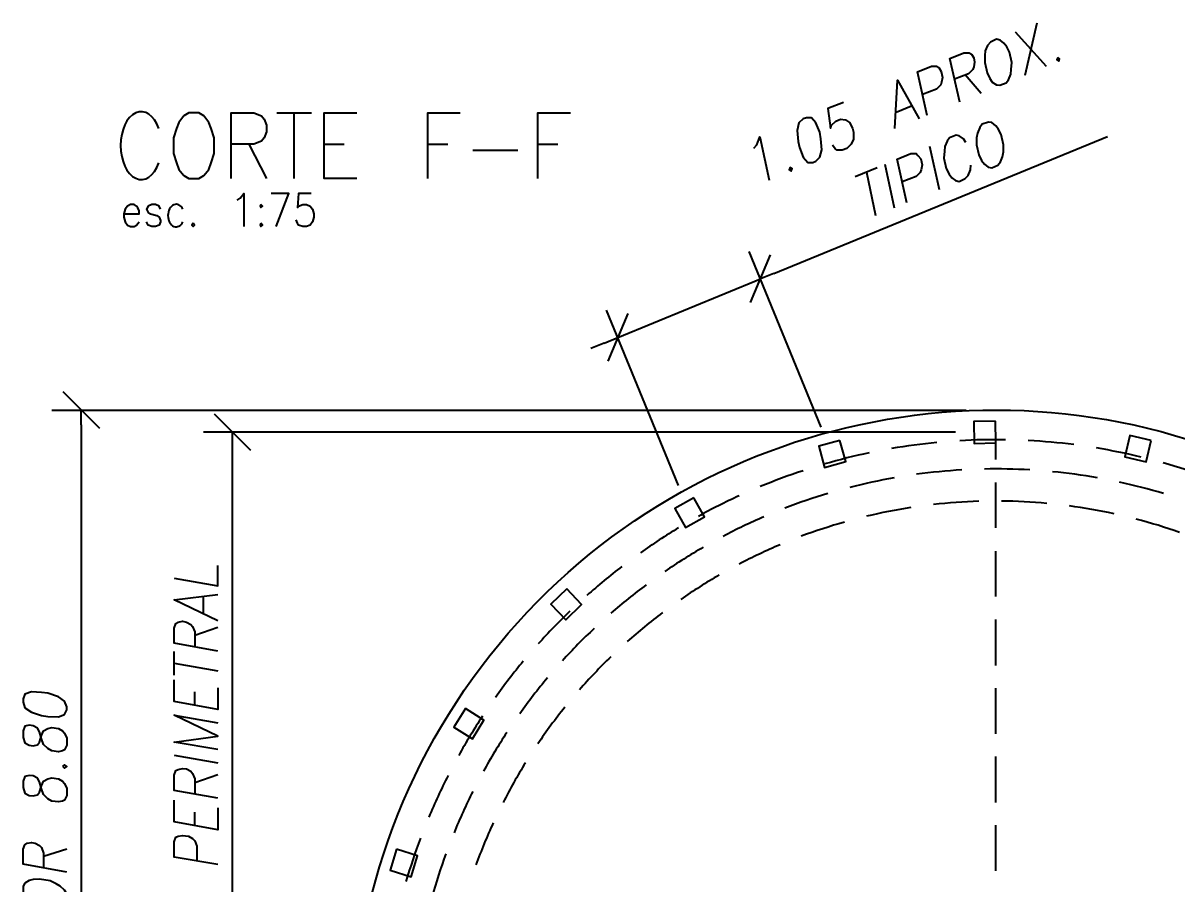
# Model space of a CAD drawing. Extents: x 93 to 1928, y 79 to 574.
# Drawn here: x 1410.3 to 1489.2, y 484.7 to 543.6 of the extents above; entities that cross this region are included whole.
import ezdxf

# ---------------------------------------------------------------- set-up
doc = ezdxf.new("R2010")
doc.units = 0
doc.header["$MEASUREMENT"] = 0
for name, color, linetype in [('Cotas', 1, 'Continuous'), ('PDF2_00-COTAS-PARCIALES', 4, 'Continuous'), ('PDF2_auxiliar', 1, 'Continuous'), ('PDF2_encofrado', 1, 'Continuous'), ('PDF2_perfiles', 3, 'Continuous')]:
    doc.layers.add(name, color=color, linetype=linetype)
doc.layers.add('PDF2_0', color=7, linetype='Continuous', true_color=0x7fbfff)
doc.styles.add('ROMANS', font='ROMANS.SHX', dxfattribs={"width": 0.85})
doc.dimstyles.new('1.10', dxfattribs={"dimtxt": 3, "dimasz": 2.5, "dimexe": 0.18, "dimexo": 0.0625, "dimgap": 0.85, "dimtad": 1, "dimlfac": 0.1, "dimzin": 0, "dimdsep": 46, "dimtxsty": 'ROMANS', "dimblk": 'ARCHTICK', "dimcen": 0.09, "dimclrd": 256, "dimclre": 256, "dimclrt": 2, "dimadec": 0, "dimazin": 0, "dimtfac": 1, "dimtofl": 0, "dimtmove": 0, "dimatfit": 3, "dimfxl": 15, "dimfxlon": 1, "dimtolj": 1, "dimtzin": 0, "dimarcsym": 0})

# ---------------------------------------------------------------- blocks, each defined once
blk = doc.blocks.new('_ArchTick')
at = {"color": 0, "linetype": 'ByBlock', "const_width": 0.15}
blk.add_lwpolyline([(-0.5, -0.5), (0.5, 0.5)], dxfattribs=at)
blk = doc.blocks.new('*D93')
at = {"layer": 'Cotas', "lineweight": -2, "transparency": 16777216}
for p, q in [((1513.125, 509.221), (1528.305, 509.156)), ((1527.802, 433.584), (1528.125, 509.157)), ((1512.802, 433.648), (1527.982, 433.583))]:
    blk.add_line(p, q, dxfattribs=at)
at = {"layer": 'Defpoints', "color": 0, "transparency": 16777216}
for p in [(1479.507, 509.365), (1528.125, 509.157), (1479.184, 433.792)]:
    blk.add_point(p, dxfattribs=at)
at = {"layer": 'Cotas', "lineweight": -2, "transparency": 16777216, "xscale": 2.5, "yscale": 2.5, "zscale": 2.5}
for p, rotation in [((1528.125, 509.157), 89.75529367230575), ((1527.802, 433.584), 269.7552936723058)]:
    blk.add_blockref('_ArchTick', p, dxfattribs=dict(at, rotation=rotation))
at = {"layer": 'Cotas', "color": 2, "transparency": 16777216, "insert": (1525.614, 471.381), "char_height": 3, "attachment_point": 5, "rotation": 89.75529, "style": 'ROMANS'}
blk.add_mtext('\\A1;ØINT 7.56', dxfattribs=at)
blk = doc.blocks.new('*D94')
at = {"layer": 'Cotas', "lineweight": -2, "transparency": 16777216}
for p, q in [((1521.141, 511.387), (1536.321, 511.322)), ((1535.799, 431.35), (1536.141, 511.323)), ((1520.8, 431.414), (1535.979, 431.349))]:
    blk.add_line(p, q, dxfattribs=at)
at = {"layer": 'Defpoints', "color": 0, "transparency": 16777216}
for p in [(1479.516, 511.565), (1536.141, 511.323), (1479.175, 431.591)]:
    blk.add_point(p, dxfattribs=at)
at = {"layer": 'Cotas', "lineweight": -2, "transparency": 16777216, "xscale": 2.5, "yscale": 2.5, "zscale": 2.5}
for p, rotation in [((1536.141, 511.323), 89.75529367230553), ((1535.799, 431.35), 269.7552936723055)]:
    blk.add_blockref('_ArchTick', p, dxfattribs=dict(at, rotation=rotation))
at = {"layer": 'Cotas', "color": 2, "transparency": 16777216, "insert": (1533.62, 471.346), "char_height": 3, "attachment_point": 5, "rotation": 89.75529, "style": 'ROMANS'}
blk.add_mtext('\\A1;ØEXT 8.00', dxfattribs=at)

msp = doc.modelspace()

# ---------------------------------------------------------------- linework, layer by layer
at = {"layer": 'PDF2_0', "color": 5, "lineweight": 25}
for points in [[(1461.356, 527.745), (1459.991, 524.475)], [(1450.275, 520.474), (1451.64, 523.745)], [(1415.538, 515.87), (1413.03, 518.378)], [(1425.857, 514.378), (1423.381, 516.854)]]:
    msp.add_lwpolyline(points, dxfattribs=at)
at = {"layer": 'PDF2_0', "color": 2, "lineweight": 25}
for points in [[(1461.61, 526.475), (1460.689, 526.094)], [(1450.021, 521.712), (1450.942, 522.093)], [(1414.268, 516.124), (1414.268, 517.108)], [(1424.619, 514.6), (1424.619, 515.616)]]:
    msp.add_lwpolyline(points, dxfattribs=at)
at = {"layer": 'PDF2_00-COTAS-PARCIALES', "lineweight": 25}
for points in [[(1479.582, 543.59), (1478.756, 540.002)], [(1478.09, 542.986), (1480.217, 540.637)], [(1474.311, 538.192), (1473.644, 541.176), (1474.597, 541.557), (1474.946, 541.557), (1475.105, 541.462), (1475.264, 541.208), (1475.327, 540.922), (1475.264, 540.605), (1475.2, 540.414), (1474.914, 540.129), (1473.962, 539.748)], [(1472.088, 537.271), (1471.422, 540.256), (1472.374, 540.637), (1472.723, 540.637), (1472.882, 540.541), (1473.041, 540.287), (1473.136, 539.875), (1473.073, 539.557), (1473.009, 539.367), (1472.723, 539.081), (1471.771, 538.7)], [(1469.866, 536.382), (1470.056, 539.684), (1471.549, 537.049)], [(1474.692, 540.065), (1475.772, 538.795)], [(1466.373, 538.16), (1465.293, 537.747), (1465.484, 536.414), (1465.547, 536.604), (1465.833, 536.89), (1466.151, 537.017), (1466.5, 536.985), (1466.786, 536.795), (1466.976, 536.414), (1467.04, 536.128), (1467.04, 535.652), (1466.881, 535.302), (1466.595, 535.017), (1466.278, 534.89), (1465.928, 534.89), (1465.801, 534.985), (1465.611, 535.239)], [(1469.961, 537.493), (1471.009, 537.938)], [(1460.245, 535.048), (1460.435, 535.271), (1460.658, 535.81), (1461.293, 532.857)], [(1474.724, 535.429), (1474.565, 535.683), (1474.279, 535.874), (1474.057, 535.937), (1473.612, 535.747), (1473.454, 535.525), (1473.295, 535.144), (1473.263, 534.826), (1473.231, 534.35), (1473.39, 533.651), (1473.581, 533.27), (1473.771, 533.016), (1474.025, 532.826), (1474.279, 532.762), (1474.692, 532.953), (1474.883, 533.175), (1475.041, 533.556), (1475.073, 533.873)], [(1470.691, 531.302), (1470.024, 534.286), (1470.977, 534.667), (1471.326, 534.667), (1471.453, 534.54), (1471.644, 534.318), (1471.739, 533.905), (1471.676, 533.556), (1471.612, 533.365), (1471.326, 533.111), (1470.374, 532.73)], [(1472.247, 535.175), (1472.914, 532.222)], [(1469.199, 533.937), (1469.834, 530.952)], [(1467.167, 533.111), (1468.659, 533.715)], [(1467.929, 533.397), (1468.564, 530.444)], [(1424.937, 531.492), (1425.127, 531.619), (1425.381, 531.937), (1425.381, 529.682)], [(1427.604, 529.682), (1428.461, 531.937), (1427.255, 531.937)], [(1429.985, 531.937), (1429.128, 531.937), (1429.064, 530.984), (1429.128, 531.079), (1429.414, 531.175), (1429.668, 531.175), (1429.922, 531.079), (1430.08, 530.857), (1430.176, 530.54), (1430.176, 530.317), (1430.08, 530), (1429.922, 529.777), (1429.668, 529.682), (1429.414, 529.682), (1429.128, 529.777), (1429.064, 529.904), (1428.969, 530.127)], [(1417.189, 530.54), (1418.237, 530.54), (1418.237, 530.762), (1418.142, 530.952), (1418.046, 531.079), (1417.888, 531.175), (1417.634, 531.175), (1417.443, 531.079), (1417.284, 530.857), (1417.189, 530.54), (1417.189, 530.317), (1417.284, 530), (1417.443, 529.777), (1417.634, 529.682), (1417.888, 529.682), (1418.046, 529.777), (1418.237, 530)], [(1419.698, 530.857), (1419.602, 531.079), (1419.348, 531.175), (1419.094, 531.175), (1418.84, 531.079), (1418.745, 530.857), (1418.84, 530.635), (1418.999, 530.54), (1419.444, 530.444), (1419.602, 530.317), (1419.698, 530.095), (1419.698, 530), (1419.602, 529.777), (1419.348, 529.682), (1419.094, 529.682), (1418.84, 529.777), (1418.745, 530)], [(1420.618, 505.646), (1423.603, 505.106), (1423.603, 506.503)], [(1423.603, 502.725), (1420.618, 504.154), (1423.603, 504.535)], [(1422.619, 503.233), (1422.619, 504.376)], [(1423.603, 500.661), (1420.618, 501.201), (1420.618, 502.217), (1420.745, 502.534), (1420.904, 502.629), (1421.19, 502.693), (1421.476, 502.629), (1421.761, 502.471), (1421.888, 502.344), (1422.047, 501.963), (1422.047, 500.947)], [(1422.047, 501.74), (1423.603, 502.28)], [(1420.618, 499.01), (1420.618, 500.629)], [(1420.618, 499.835), (1423.603, 499.296)], [(1423.603, 498.152), (1423.603, 496.66), (1420.618, 497.2), (1420.618, 498.692)], [(1422.047, 496.946), (1422.047, 497.867)], [(1423.603, 493.929), (1420.618, 494.437), (1423.603, 494.85), (1420.618, 496.279), (1423.603, 495.739)], [(1420.618, 493.548), (1423.603, 493.009)], [(1423.603, 490.595), (1420.618, 491.135), (1420.618, 492.183), (1420.745, 492.501), (1420.904, 492.564), (1421.19, 492.628), (1421.476, 492.596), (1421.761, 492.437), (1421.888, 492.278), (1422.047, 491.929), (1422.047, 490.881)], [(1422.047, 491.675), (1423.603, 492.215)], [(1423.603, 489.929), (1423.603, 488.436), (1420.618, 488.976), (1420.618, 490.468)], [(1422.047, 488.722), (1422.047, 489.643)], [(1413.284, 485.547), (1410.299, 486.087), (1410.299, 487.103), (1410.426, 487.42), (1410.585, 487.516), (1410.871, 487.579), (1411.125, 487.516), (1411.41, 487.357), (1411.569, 487.23), (1411.696, 486.849), (1411.696, 485.833)], [(1423.603, 486.055), (1420.618, 486.563), (1420.618, 487.611), (1420.745, 487.928), (1420.904, 487.992), (1421.19, 488.055), (1421.603, 487.992), (1421.888, 487.833), (1422.047, 487.674), (1422.174, 487.325), (1422.174, 486.277)], [(1411.696, 486.626), (1413.284, 487.135)]]:
    msp.add_lwpolyline(points, dxfattribs=at)
for points in [[(1476.407, 542.288), (1476.216, 542.065), (1476.057, 541.684), (1476.026, 541.367), (1476.026, 540.891), (1476.184, 540.192), (1476.375, 539.811), (1476.534, 539.557), (1476.819, 539.367), (1477.042, 539.335), (1477.486, 539.494), (1477.645, 539.716), (1477.804, 540.097), (1477.835, 540.414), (1477.867, 540.891), (1477.708, 541.589), (1477.518, 541.97), (1477.327, 542.224), (1477.073, 542.415), (1476.819, 542.478)], [(1481.011, 541.24), (1480.947, 541.081), (1481.074, 540.986), (1481.138, 541.145)], [(1463.611, 537.049), (1463.325, 536.763), (1463.198, 536.255), (1463.261, 535.493), (1463.357, 535.08), (1463.611, 534.413), (1463.928, 534.064), (1464.277, 534.064), (1464.468, 534.159), (1464.754, 534.413), (1464.881, 534.921), (1464.817, 535.683), (1464.754, 536.128), (1464.468, 536.763), (1464.182, 537.112), (1463.833, 537.112)], [(1475.835, 536.668), (1475.676, 536.445), (1475.518, 536.064), (1475.454, 535.747), (1475.454, 535.271), (1475.613, 534.572), (1475.803, 534.191), (1475.994, 533.937), (1476.248, 533.746), (1476.502, 533.683), (1476.915, 533.873), (1477.105, 534.096), (1477.232, 534.445), (1477.296, 534.794), (1477.296, 535.271), (1477.137, 535.969), (1476.946, 536.35), (1476.788, 536.572), (1476.502, 536.795), (1476.28, 536.826)], [(1462.722, 533.746), (1462.658, 533.556), (1462.785, 533.461), (1462.849, 533.651)], [(1426.556, 531.175), (1426.493, 531.079), (1426.556, 530.984), (1426.651, 531.079)], [(1421.92, 529.904), (1421.825, 529.777), (1421.92, 529.682), (1422.015, 529.777)], [(1426.556, 529.904), (1426.493, 529.777), (1426.556, 529.682), (1426.651, 529.777)], [(1410.299, 497.168), (1410.426, 496.787), (1410.871, 496.47), (1411.569, 496.247), (1411.982, 496.184), (1412.712, 496.152), (1413.125, 496.311), (1413.284, 496.628), (1413.284, 496.851), (1413.125, 497.232), (1412.712, 497.517), (1411.982, 497.771), (1411.569, 497.835), (1410.871, 497.867), (1410.426, 497.708), (1410.299, 497.39)], [(1410.299, 494.755), (1410.426, 494.374), (1410.712, 494.215), (1410.998, 494.183), (1411.283, 494.247), (1411.41, 494.437), (1411.569, 494.882), (1411.696, 495.2), (1411.982, 495.358), (1412.268, 495.422), (1412.712, 495.358), (1412.998, 495.2), (1413.125, 495.041), (1413.284, 494.691), (1413.284, 494.215), (1413.125, 493.898), (1412.998, 493.834), (1412.712, 493.771), (1412.268, 493.834), (1411.982, 493.993), (1411.696, 494.279), (1411.569, 494.66), (1411.41, 495.136), (1411.283, 495.39), (1410.998, 495.549), (1410.712, 495.581), (1410.426, 495.517), (1410.299, 495.2)], [(1412.998, 492.786), (1413.125, 492.659), (1413.284, 492.755), (1413.125, 492.882)], [(1410.299, 491.326), (1410.426, 490.945), (1410.712, 490.786), (1410.998, 490.754), (1411.283, 490.818), (1411.41, 491.008), (1411.569, 491.453), (1411.696, 491.77), (1411.982, 491.929), (1412.268, 491.993), (1412.712, 491.929), (1412.998, 491.77), (1413.125, 491.612), (1413.284, 491.262), (1413.284, 490.786), (1413.125, 490.468), (1412.998, 490.405), (1412.712, 490.341), (1412.268, 490.405), (1411.982, 490.564), (1411.696, 490.85), (1411.569, 491.231), (1411.41, 491.707), (1411.283, 491.961), (1410.998, 492.12), (1410.712, 492.151), (1410.426, 492.088), (1410.299, 491.77)], [(1410.299, 484.118), (1410.426, 483.864), (1410.712, 483.61), (1410.998, 483.42), (1411.41, 483.229), (1412.141, 483.102), (1412.553, 483.166), (1412.839, 483.229), (1413.125, 483.388), (1413.284, 483.61), (1413.284, 484.055), (1413.125, 484.309), (1412.839, 484.594), (1412.553, 484.753), (1412.141, 484.944), (1411.41, 485.071), (1410.998, 485.039), (1410.712, 484.975), (1410.426, 484.785), (1410.299, 484.594)]]:
    msp.add_lwpolyline(points, close=True, dxfattribs=at)
at = {"layer": 'PDF2_00-COTAS-PARCIALES', "color": 7, "lineweight": 25}
msp.add_lwpolyline([(1421.634, 537.461), (1421.285, 537.239), (1420.936, 536.795), (1420.777, 536.382), (1420.587, 535.747), (1420.587, 534.667), (1420.777, 534.032), (1420.936, 533.588), (1421.285, 533.175), (1421.634, 532.953), (1422.301, 532.953), (1422.651, 533.175), (1423, 533.588), (1423.159, 534.032), (1423.349, 534.667), (1423.349, 535.747), (1423.159, 536.382), (1423, 536.795), (1422.651, 537.239), (1422.301, 537.461)], close=True, dxfattribs=at)
for points in [[(1424.524, 532.953), (1424.524, 537.461), (1426.08, 537.461), (1426.588, 537.239), (1426.778, 537.017), (1426.937, 536.604), (1426.937, 536.16), (1426.778, 535.747), (1426.588, 535.525), (1426.08, 535.302), (1424.524, 535.302)], [(1427.636, 537.461), (1430.017, 537.461)], [(1428.81, 537.461), (1428.81, 532.953)], [(1433.097, 532.953), (1430.874, 532.953), (1430.874, 537.461), (1433.097, 537.461)], [(1437.955, 532.953), (1437.955, 537.461), (1440.178, 537.461)], [(1445.48, 532.953), (1445.48, 537.461), (1447.703, 537.461)], [(1425.73, 535.302), (1426.937, 532.953)], [(1430.874, 535.302), (1432.24, 535.302)], [(1437.955, 535.302), (1439.32, 535.302)], [(1441.035, 534.89), (1444.115, 534.89)], [(1445.48, 535.302), (1446.846, 535.302)]]:
    msp.add_lwpolyline(points, dxfattribs=at)
at = {"layer": 'PDF2_00-COTAS-PARCIALES', "color": 2, "lineweight": 25}
for points in [[(1461.61, 526.475), (1484.408, 535.842)], [(1464.849, 515.965), (1459.927, 527.968)], [(1450.942, 522.093), (1460.689, 526.094)], [(1455.101, 511.965), (1450.179, 523.967)], [(1450.021, 521.712), (1449.1, 521.331)], [(1474.756, 517.108), (1412.268, 517.108)], [(1414.268, 516.124), (1414.268, 430.14)], [(1474.025, 515.616), (1422.619, 515.616)], [(1424.619, 431.632), (1424.619, 514.6)]]:
    msp.add_lwpolyline(points, dxfattribs=at)
at = {"layer": 'PDF2_00-COTAS-PARCIALES', "color": 7, "lineweight": 25}
msp.add_ellipse((1418.363, 535.213), major_axis=(-0.006, 2.32), ratio=0.603862, start_param=5.238908, end_param=10.459935, dxfattribs=at)
at = {"layer": 'PDF2_00-COTAS-PARCIALES', "lineweight": 25}
msp.add_ellipse((1420.758, 530.429), major_axis=(0, 0.771), ratio=0.724406, start_param=5.301902, end_param=10.405059, dxfattribs=at)
at = {"layer": 'PDF2_auxiliar', "lineweight": 25}
for points in [[(1476.756, 515.616), (1476.756, 513.743)], [(1476.756, 512.187), (1476.756, 509.075)], [(1476.756, 507.488), (1476.756, 504.376)], [(1476.756, 502.82), (1476.756, 499.677)], [(1476.756, 498.121), (1476.756, 495.009)], [(1476.756, 493.453), (1476.756, 490.31)], [(1476.756, 488.754), (1476.756, 485.642)]]:
    msp.add_lwpolyline(points, dxfattribs=at)
at = {"layer": 'PDF2_encofrado', "color": 4, "lineweight": 25}
msp.add_lwpolyline([(1446.623, 446.841), (1443.607, 444.206, -5.30315), (1472.023, 429.381)], format="xyb", dxfattribs=at)
at = {"layer": 'PDF2_encofrado', "lineweight": 25}
for centre, radius, start, end in [((1476.772, 473.117), 41.991, 89.09355, 93.36186), ((1476.772, 473.116), 41.992, 82.69959, 86.96225), ((1476.772, 473.115), 41.993, 101.88725, 106.14988), ((1476.772, 473.114), 41.994, 95.49327, 99.75579), ((1476.772, 473.116), 41.992, 76.30558, 80.5683), ((1476.772, 473.118), 41.99, 69.9114, 74.1743), ((1476.772, 473.117), 41.991, 108.2812, 112.54397), ((1476.772, 473.117), 39.991, 93.33427, 97.77836), ((1476.772, 473.117), 39.991, 86.66561, 91.10965), ((1476.772, 473.117), 39.99, 80.00237, 84.44648), ((1476.771, 473.119), 39.989, 99.99741, 104.44718), ((1476.772, 473.117), 39.991, 73.33369, 77.77775), ((1476.771, 473.117), 41.991, 114.67523, 118.94356), ((1476.772, 473.117), 39.991, 106.6662, 111.11026), ((1476.772, 473.116), 37.801, 98.82198, 103.52962), ((1476.772, 473.115), 37.802, 91.76334, 96.47087), ((1476.772, 473.116), 37.801, 84.70461, 89.41219), ((1476.772, 473.116), 37.8, 77.64584, 82.35354), ((1476.772, 473.116), 39.992, 113.33496, 117.7789), ((1476.772, 473.116), 37.801, 105.88072, 110.58833), ((1476.772, 473.117), 37.8, 70.58706, 75.2948), ((1476.772, 473.116), 41.993, 121.0749, 125.33754), ((1476.772, 473.116), 37.8, 112.93938, 117.64709), ((1476.772, 473.116), 39.992, 119.99822, 124.44216), ((1476.772, 473.116), 41.992, 127.46882, 131.73155), ((1476.771, 473.117), 37.8, 119.99809, 124.70584), ((1476.771, 473.117), 39.991, 126.66682, 131.11088), ((1476.772, 473.116), 41.992, 133.86291, 138.12561), ((1476.772, 473.116), 37.801, 127.05686, 131.76453), ((1476.771, 473.116), 39.991, 133.33555, 137.77958), ((1476.772, 473.116), 41.992, 140.25693, 144.52516), ((1476.772, 473.116), 37.801, 134.11559, 138.8232), ((1476.772, 473.116), 39.992, 139.99879, 144.44272), ((1476.771, 473.117), 37.8, 141.17425, 145.88202), ((1476.771, 473.116), 41.991, 146.65649, 150.91926), ((1476.772, 473.116), 39.992, 146.66751, 151.11146), ((1476.772, 473.116), 37.801, 148.23303, 152.94063), ((1476.773, 473.116), 41.993, 153.05061, 157.31319), ((1476.773, 473.115), 39.993, 153.33076, 157.78008), ((1476.772, 473.116), 37.801, 155.29177, 159.99939), ((1476.772, 473.116), 41.992, 159.44459, 163.70725), ((1476.771, 473.116), 39.991, 159.9993, 164.44336)]:
    msp.add_arc(centre, radius, start, end, dxfattribs=at)
at = {"layer": 'PDF2_perfiles', "lineweight": 25}
for points in [[(1476.756, 516.378), (1475.264, 516.346), (1475.295, 514.854), (1476.788, 514.886)], [(1466.119, 515.045), (1464.69, 514.664), (1465.071, 513.203), (1466.532, 513.616)], [(1487.393, 515.045), (1485.932, 515.394), (1485.583, 513.933), (1487.044, 513.584)], [(1456.149, 511.139), (1454.847, 510.409), (1455.577, 509.107), (1456.879, 509.837)], [(1447.449, 504.916), (1446.369, 503.868), (1447.385, 502.788), (1448.465, 503.836)], [(1440.527, 496.724), (1439.733, 495.454), (1441.003, 494.66), (1441.797, 495.93)], [(1435.828, 487.103), (1435.383, 485.674), (1436.812, 485.229), (1437.256, 486.658)]]:
    msp.add_lwpolyline(points, close=True, dxfattribs=at)

# ---------------------------------------------------------------- dimensions: what is measured, and where the dimension line sits
at = {"layer": 'Cotas'}
for p1, p2, distance, text, picture, middle in [((1479.175, 431.591), (1479.516, 511.565), -56.625, 'ØEXT <>', '*D94', (1533.62, 471.346)), ((1479.184, 433.792), (1479.507, 509.365), -48.619, 'ØINT <>', '*D93', (1525.614, 471.381))]:
    dim = msp.add_aligned_dim(p1=p1, p2=p2, distance=distance, text=text, dimstyle='1.10', dxfattribs=at)
    dim.commit()
    dim.dimension.update_dxf_attribs({"geometry": picture, "text_midpoint": middle})

doc.saveas('drawing.dxf')
